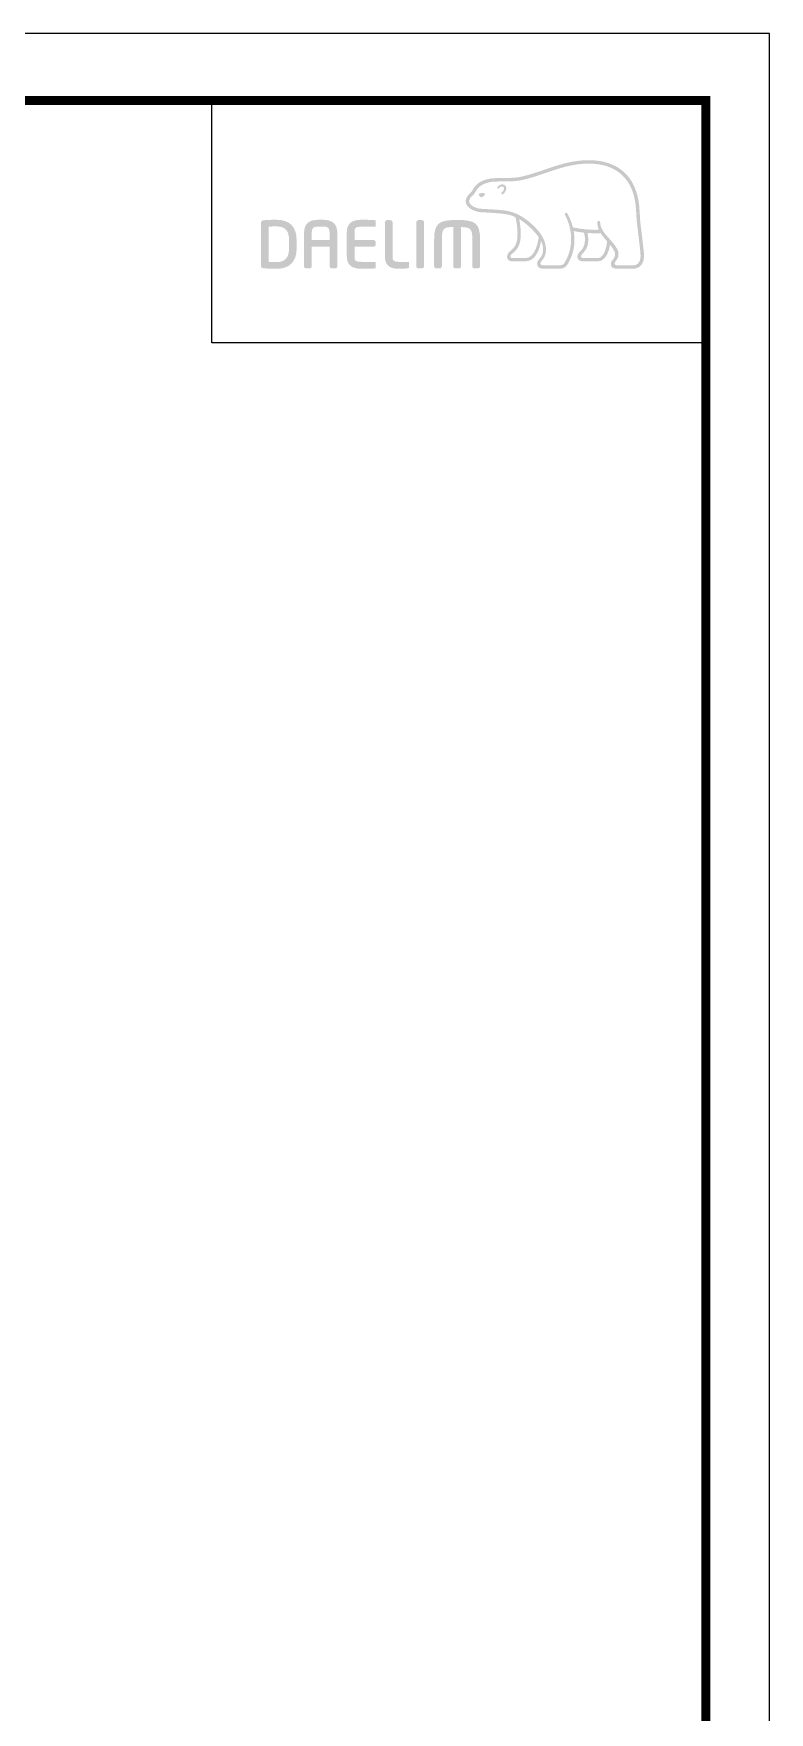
# Model space of a CAD drawing. Extents: x 4035 to 5163, y 0 to 827.
# Drawn here: x 4952.5 to 5163.4, y 345.6 to 826.8 of the extents above; entities that cross this region are included whole.
import ezdxf

# ---------------------------------------------------------------- set-up
doc = ezdxf.new("R2010")
doc.units = 0
doc.header["$LTSCALE"] = 30
doc.header["$MEASUREMENT"] = 0
doc.layers.get('0').update_dxf_attribs({"linetype": 'CONTINUOUS'})

msp = doc.modelspace()

# ---------------------------------------------------------------- hatches: boundary and pattern name
h = msp.add_hatch(color=5)
edge = h.paths.add_edge_path()
edge.add_spline(control_points=[(5122.62, 786.21), (5118.48, 790.86), (5112.02, 790.91), (5107.33, 790.14)], knot_values=[4, 4, 4, 4, 5, 5, 5, 5], degree=3, periodic=0)
edge.add_spline(control_points=[(5107.33, 790.14), (5104.47, 789.66), (5101.71, 788.72), (5099.04, 787.81)], knot_values=[5, 5, 5, 5, 6, 6, 6, 6], degree=3, periodic=0)
edge.add_spline(control_points=[(5099.04, 787.81), (5096.82, 787.05), (5094.51, 786.26), (5092.2, 785.76)], knot_values=[6, 6, 6, 6, 7, 7, 7, 7], degree=3, periodic=0)
edge.add_spline(control_points=[(5092.2, 785.76), (5090.6, 785.42), (5088.58, 785.41), (5086.8, 785.4)], knot_values=[7, 7, 7, 7, 8, 8, 8, 8], degree=3, periodic=0)
edge.add_spline(control_points=[(5086.8, 785.4), (5086.8, 785.4), (5085.1, 785.38), (5085.1, 785.38)], knot_values=[8.00001, 8.00001, 8.00001, 8.00001, 9, 9, 9, 9], degree=3, periodic=0)
edge.add_spline(control_points=[(5085.1, 785.38), (5081.76, 785.3), (5079.48, 784.14), (5078.34, 781.94)], knot_values=[9, 9, 9, 9, 10, 10, 10, 10], degree=3, periodic=0)
edge.add_spline(control_points=[(5078.34, 781.94), (5078.34, 781.94), (5078.29, 781.85), (5078.29, 781.85)], knot_values=[10.00001, 10.00001, 10.00001, 10.00001, 11, 11, 11, 11], degree=3, periodic=0)
edge.add_spline(control_points=[(5078.29, 781.85), (5078.1, 781.53), (5077.85, 781.25), (5077.56, 780.98)], knot_values=[11, 11, 11, 11, 12, 12, 12, 12], degree=3, periodic=0)
edge.add_spline(control_points=[(5077.56, 780.98), (5077.26, 780.68), (5076.94, 780.37), (5076.72, 779.97)], knot_values=[12, 12, 12, 12, 13, 13, 13, 13], degree=3, periodic=0)
edge.add_spline(control_points=[(5076.72, 779.97), (5076.29, 779.22), (5076.25, 778.46), (5076.62, 777.77)], knot_values=[13, 13, 13, 13, 14, 14, 14, 14], degree=3, periodic=0)
edge.add_spline(control_points=[(5076.62, 777.77), (5077.33, 776.42), (5079.35, 775.71), (5080.56, 775.62), (5080.56, 775.62), (5082.35, 775.51), (5082.35, 775.51)], knot_values=[14, 14, 14, 14, 15, 15, 15, 16, 16, 16, 16], degree=3, periodic=0)
edge.add_spline(control_points=[(5082.35, 775.51), (5084.26, 775.39), (5086.64, 775.26), (5088.05, 775.01)], knot_values=[16, 16, 16, 16, 17, 17, 17, 17], degree=3, periodic=0)
edge.add_spline(control_points=[(5088.05, 775.01), (5088.95, 774.85), (5089.81, 774.57), (5090.61, 774.2)], knot_values=[17, 17, 17, 17, 18, 18, 18, 18], degree=3, periodic=0)
edge.add_spline(control_points=[(5090.61, 774.2), (5090.65, 774.12), (5091.36, 771.51), (5091.21, 768.63)], knot_values=[18, 18, 18, 18, 19, 19, 19, 19], degree=3, periodic=0)
edge.add_spline(control_points=[(5091.21, 768.63), (5091.09, 766.01), (5089.93, 765.1), (5089.11, 764.43)], knot_values=[19, 19, 19, 19, 20, 20, 20, 20], degree=3, periodic=0)
edge.add_spline(control_points=[(5089.11, 764.43), (5089.1, 764.41), (5088.29, 763.79), (5088.24, 763.01)], knot_values=[20, 20, 20, 20, 21, 21, 21, 21], degree=3, periodic=0)
edge.add_spline(control_points=[(5088.24, 763.01), (5088.19, 762.59), (5088.31, 762.21), (5088.56, 761.95)], knot_values=[21, 21, 21, 21, 22, 22, 22, 22], degree=3, periodic=0)
edge.add_spline(control_points=[(5088.56, 761.95), (5088.84, 761.64), (5089.25, 761.5), (5089.79, 761.5), (5089.79, 761.5), (5093.41, 761.5), (5093.41, 761.5)], knot_values=[22, 22, 22, 22, 23, 23, 23, 24, 24, 24, 24], degree=3, periodic=0)
edge.add_spline(control_points=[(5093.41, 761.5), (5096.38, 761.5), (5097.64, 764.97), (5097.95, 767.39)], knot_values=[24, 24, 24, 24, 25, 25, 25, 25], degree=3, periodic=0)
edge.add_spline(control_points=[(5097.95, 767.39), (5098.83, 765.66), (5098.81, 763.7), (5097.7, 762.46)], knot_values=[25, 25, 25, 25, 26, 26, 26, 26], degree=3, periodic=0)
edge.add_spline(control_points=[(5097.7, 762.46), (5097.7, 762.46), (5096.73, 761.56), (5096.84, 760.7)], knot_values=[26.00001, 26.00001, 26.00001, 26.00001, 27, 27, 27, 27], degree=3, periodic=0)
edge.add_spline(control_points=[(5096.84, 760.7), (5096.93, 759.79), (5097.68, 759.43), (5098.29, 759.43), (5098.29, 759.43), (5103.46, 759.43), (5103.46, 759.43)], knot_values=[27, 27, 27, 27, 28, 28, 28, 29, 29, 29, 29], degree=3, periodic=0)
edge.add_spline(control_points=[(5103.46, 759.43), (5104.37, 759.43), (5105.09, 759.85), (5105.57, 760.64)], knot_values=[29, 29, 29, 29, 30, 30, 30, 30], degree=3, periodic=0)
edge.add_spline(control_points=[(5105.57, 760.64), (5107.68, 764.11), (5107.79, 767.53), (5107.33, 770.19)], knot_values=[30, 30, 30, 30, 31, 31, 31, 31], degree=3, periodic=0)
edge.add_spline(control_points=[(5107.33, 770.19), (5107.96, 770.07), (5109.01, 769.88), (5110.29, 769.74)], knot_values=[31, 31, 31, 31, 32, 32, 32, 32], degree=3, periodic=0)
edge.add_spline(control_points=[(5110.29, 769.74), (5110.37, 769.37), (5110.52, 768.56), (5110.52, 768.56)], knot_values=[32, 32, 32, 32, 33, 33, 33, 33], degree=3, periodic=0)
edge.add_spline(control_points=[(5110.52, 768.56), (5110.55, 768.25), (5110.55, 767.97), (5110.55, 767.71)], knot_values=[33, 33, 33, 33, 34, 34, 34, 34], degree=3, periodic=0)
edge.add_spline(control_points=[(5110.55, 767.71), (5110.55, 765.71), (5109.66, 764.85), (5109.16, 764.36)], knot_values=[34, 34, 34, 34, 35, 35, 35, 35], degree=3, periodic=0)
edge.add_spline(control_points=[(5109.16, 764.36), (5109.14, 764.36), (5108.47, 763.67), (5108.39, 763.09)], knot_values=[35, 35, 35, 35, 36, 36, 36, 36], degree=3, periodic=0)
edge.add_spline(control_points=[(5108.39, 763.09), (5108.39, 763.09), (5108.25, 762.49), (5108.76, 761.96)], knot_values=[36.00001, 36.00001, 36.00001, 36.00001, 37, 37, 37, 37], degree=3, periodic=0)
edge.add_spline(control_points=[(5108.76, 761.96), (5109.05, 761.66), (5109.51, 761.5), (5110.12, 761.5), (5110.12, 761.5), (5114.13, 761.5), (5114.13, 761.5)], knot_values=[37, 37, 37, 37, 38, 38, 38, 39, 39, 39, 39], degree=3, periodic=0)
edge.add_spline(control_points=[(5114.13, 761.5), (5116.69, 761.5), (5117.48, 764.67), (5117.73, 766.3)], knot_values=[39, 39, 39, 39, 40, 40, 40, 40], degree=3, periodic=0)
edge.add_spline(control_points=[(5117.73, 766.3), (5118.19, 765.72), (5118.71, 765.02), (5119.02, 764.36)], knot_values=[40, 40, 40, 40, 41, 41, 41, 41], degree=3, periodic=0)
edge.add_spline(control_points=[(5119.02, 764.36), (5119.23, 763.91), (5119.27, 763.41), (5119.1, 762.93)], knot_values=[41, 41, 41, 41, 42, 42, 42, 42], degree=3, periodic=0)
edge.add_spline(control_points=[(5119.1, 762.93), (5118.84, 762.08), (5117.77, 761.48), (5117.99, 760.46)], knot_values=[42, 42, 42, 42, 43, 43, 43, 43], degree=3, periodic=0)
edge.add_spline(control_points=[(5117.99, 760.46), (5118.18, 759.67), (5118.83, 759.43), (5119.52, 759.43), (5119.52, 759.43), (5124.66, 759.43), (5124.66, 759.43)], knot_values=[43, 43, 43, 43, 44, 44, 44, 45, 45, 45, 45], degree=3, periodic=0)
edge.add_spline(control_points=[(5124.66, 759.43), (5124.7, 759.43), (5125.73, 759.42), (5126.55, 760.3)], knot_values=[45, 45, 45, 45, 46, 46, 46, 46], degree=3, periodic=0)
edge.add_spline(control_points=[(5126.55, 760.3), (5127.32, 761.13), (5127.62, 762.37), (5127.44, 764.09)], knot_values=[46, 46, 46, 46, 47, 47, 47, 47], degree=3, periodic=0)
edge.add_spline(control_points=[(5127.44, 764.09), (5127.44, 764.09), (5126.67, 770.82), (5126.67, 770.82)], knot_values=[0, 0, 0, 0, 1, 1, 1, 1], degree=3, periodic=0)
edge.add_spline(control_points=[(5126.67, 770.82), (5126.38, 772.77), (5126.34, 773.82), (5126.29, 774.86), (5126.29, 774.86), (5126.1, 777.51), (5126.1, 777.51)], knot_values=[1, 1, 1, 1, 2, 2, 2, 3, 3, 3, 3], degree=3, periodic=0)
edge.add_spline(control_points=[(5126.1, 777.51), (5125.71, 781.14), (5124.53, 784.07), (5122.62, 786.21)], knot_values=[3, 3, 3, 3, 4, 4, 4, 4], degree=3, periodic=0)
edge = h.paths.add_edge_path(flags=16)
edge.add_spline(control_points=[(5092.41, 784.8), (5094.79, 785.31), (5097.12, 786.11), (5099.36, 786.88)], knot_values=[31, 31, 31, 31, 32, 32, 32, 32], degree=3, periodic=0)
edge.add_spline(control_points=[(5099.36, 786.88), (5101.99, 787.78), (5104.71, 788.71), (5107.5, 789.17)], knot_values=[32, 32, 32, 32, 33, 33, 33, 33], degree=3, periodic=0)
edge.add_spline(control_points=[(5107.5, 789.17), (5111.95, 789.9), (5118.04, 789.86), (5121.87, 785.56)], knot_values=[33, 33, 33, 33, 34, 34, 34, 34], degree=3, periodic=0)
edge.add_spline(control_points=[(5121.87, 785.56), (5123.65, 783.57), (5124.74, 780.82), (5125.11, 777.41), (5125.11, 777.41), (5125.3, 774.81), (5125.3, 774.81)], knot_values=[34, 34, 34, 34, 35, 35, 35, 36, 36, 36, 36], degree=3, periodic=0)
edge.add_spline(control_points=[(5125.3, 774.81), (5125.35, 773.76), (5125.41, 772.68), (5125.69, 770.69), (5125.69, 770.69), (5126.46, 763.98), (5126.46, 763.98)], knot_values=[36, 36, 36, 36, 37, 37, 37, 38, 38, 38, 38], degree=3, periodic=0)
edge.add_spline(control_points=[(5126.46, 763.98), (5126.59, 762.59), (5126.37, 761.59), (5125.84, 760.99)], knot_values=[38, 38, 38, 38, 39, 39, 39, 39], degree=3, periodic=0)
edge.add_spline(control_points=[(5125.84, 760.99), (5125.33, 760.42), (5124.7, 760.41), (5124.66, 760.41), (5124.66, 760.41), (5119.6, 760.41), (5119.6, 760.41)], knot_values=[0, 0, 0, 0, 1, 1, 1, 2, 2, 2, 2], degree=3, periodic=0)
edge.add_spline(control_points=[(5119.6, 760.41), (5119.29, 760.41), (5119.05, 760.55), (5119.05, 760.91)], knot_values=[2, 2, 2, 2, 3, 3, 3, 3], degree=3, periodic=0)
edge.add_spline(control_points=[(5119.05, 760.91), (5119.05, 761.44), (5119.73, 761.87), (5119.98, 762.55)], knot_values=[3, 3, 3, 3, 4, 4, 4, 4], degree=3, periodic=0)
edge.add_spline(control_points=[(5119.98, 762.55), (5120.27, 763.28), (5120.24, 764.08), (5119.91, 764.78)], knot_values=[4, 4, 4, 4, 5, 5, 5, 5], degree=3, periodic=0)
edge.add_spline(control_points=[(5119.91, 764.78), (5119.31, 766.05), (5118.41, 767.06), (5117.55, 768.03)], knot_values=[5, 5, 5, 5, 6, 6, 6, 6], degree=3, periodic=0)
edge.add_spline(control_points=[(5117.55, 768.03), (5116.32, 769.4), (5115.01, 770.72), (5114.92, 772.62)], knot_values=[6, 6, 6, 6, 7, 7, 7, 7], degree=3, periodic=0)
edge.add_spline(control_points=[(5114.92, 772.62), (5114.9, 772.89), (5114.78, 773.15), (5114.51, 773.14)], knot_values=[7, 7, 7, 7, 8, 8, 8, 8], degree=3, periodic=0)
edge.add_spline(control_points=[(5114.51, 773.14), (5114.24, 773.13), (5114.06, 772.89), (5114.07, 772.54)], knot_values=[8, 8, 8, 8, 9, 9, 9, 9], degree=3, periodic=0)
edge.add_spline(control_points=[(5114.07, 772.54), (5114.13, 771.82), (5114.32, 771.16), (5114.56, 770.56)], knot_values=[9, 9, 9, 9, 10, 10, 10, 10], degree=3, periodic=0)
edge.add_spline(control_points=[(5114.56, 770.56), (5111.24, 770.42), (5107.9, 771.08), (5107.09, 771.24)], knot_values=[10, 10, 10, 10, 11, 11, 11, 11], degree=3, periodic=0)
edge.add_spline(control_points=[(5107.09, 771.24), (5106.51, 773.63), (5105.55, 775.17), (5105.54, 775.2)], knot_values=[11, 11, 11, 11, 12, 12, 12, 12], degree=3, periodic=0)
edge.add_spline(control_points=[(5105.54, 775.2), (5105.39, 775.44), (5105.14, 775.52), (5104.95, 775.41)], knot_values=[12, 12, 12, 12, 13, 13, 13, 13], degree=3, periodic=0)
edge.add_spline(control_points=[(5104.95, 775.41), (5104.75, 775.29), (5104.71, 775.01), (5104.86, 774.77)], knot_values=[13, 13, 13, 13, 14, 14, 14, 14], degree=3, periodic=0)
edge.add_spline(control_points=[(5104.86, 774.77), (5104.9, 774.71), (5108.86, 767.97), (5104.73, 761.13)], knot_values=[14, 14, 14, 14, 15, 15, 15, 15], degree=3, periodic=0)
edge.add_spline(control_points=[(5104.73, 761.13), (5104.44, 760.64), (5104.02, 760.41), (5103.46, 760.41), (5103.46, 760.41), (5098.32, 760.41), (5098.32, 760.41)], knot_values=[15, 15, 15, 15, 16, 16, 16, 17, 17, 17, 17], degree=3, periodic=0)
edge.add_spline(control_points=[(5098.32, 760.41), (5098.1, 760.41), (5097.79, 760.57), (5097.79, 760.91)], knot_values=[17, 17, 17, 17, 18, 18, 18, 18], degree=3, periodic=0)
edge.add_spline(control_points=[(5097.79, 760.91), (5097.79, 761.27), (5098.29, 761.8), (5098.29, 761.8)], knot_values=[18, 18, 18, 18, 19, 19, 19, 19], degree=3, periodic=0)
edge.add_spline(control_points=[(5098.29, 761.8), (5100.35, 764.11), (5099.31, 767.71), (5097.32, 770.09)], knot_values=[19, 19, 19, 19, 20, 20, 20, 20], degree=3, periodic=0)
edge.add_spline(control_points=[(5097.32, 770.09), (5095.39, 772.38), (5092.24, 775.27), (5088.22, 775.99)], knot_values=[20, 20, 20, 20, 21, 21, 21, 21], degree=3, periodic=0)
edge.add_spline(control_points=[(5088.22, 775.99), (5086.77, 776.24), (5084.35, 776.38), (5082.4, 776.49), (5082.4, 776.49), (5080.63, 776.59), (5080.63, 776.59)], knot_values=[21, 21, 21, 21, 22, 22, 22, 23, 23, 23, 23], degree=3, periodic=0)
edge.add_spline(control_points=[(5080.63, 776.59), (5079.64, 776.67), (5078.01, 777.27), (5077.5, 778.22)], knot_values=[23, 23, 23, 23, 24, 24, 24, 24], degree=3, periodic=0)
edge.add_spline(control_points=[(5077.5, 778.22), (5077.28, 778.62), (5077.31, 779.03), (5077.59, 779.48)], knot_values=[24, 24, 24, 24, 25, 25, 25, 25], degree=3, periodic=0)
edge.add_spline(control_points=[(5077.59, 779.48), (5077.75, 779.77), (5078.01, 780.03), (5078.27, 780.29)], knot_values=[25, 25, 25, 25, 26, 26, 26, 26], degree=3, periodic=0)
edge.add_spline(control_points=[(5078.27, 780.29), (5078.58, 780.61), (5078.89, 780.93), (5079.15, 781.36)], knot_values=[26, 26, 26, 26, 27, 27, 27, 27], degree=3, periodic=0)
edge.add_spline(control_points=[(5079.15, 781.36), (5079.15, 781.36), (5079.22, 781.49), (5079.22, 781.49)], knot_values=[27.00001, 27.00001, 27.00001, 27.00001, 28, 28, 28, 28], degree=3, periodic=0)
edge.add_spline(control_points=[(5079.22, 781.49), (5080.2, 783.35), (5082.17, 784.32), (5085.14, 784.4)], knot_values=[28, 28, 28, 28, 29, 29, 29, 29], degree=3, periodic=0)
edge.add_spline(control_points=[(5085.14, 784.4), (5085.14, 784.4), (5086.8, 784.41), (5086.8, 784.41)], knot_values=[29.00001, 29.00001, 29.00001, 29.00001, 30, 30, 30, 30], degree=3, periodic=0)
edge.add_spline(control_points=[(5086.8, 784.41), (5088.61, 784.43), (5090.7, 784.43), (5092.41, 784.8)], knot_values=[30, 30, 30, 30, 31, 31, 31, 31], degree=3, periodic=0)
edge = h.paths.add_edge_path(flags=0)
edge.add_spline(control_points=[(5087.52, 783.41), (5087.86, 783.15), (5088.08, 782.77), (5088.02, 782.31)], knot_values=[8, 8, 8, 8, 9, 9, 9, 9], degree=3, periodic=0)
edge.add_spline(control_points=[(5088.02, 782.31), (5087.96, 781.65), (5087.38, 780.94), (5086.95, 780.72)], knot_values=[7, 7, 7, 7, 8, 8, 8, 8], degree=3, periodic=0)
edge.add_spline(control_points=[(5086.95, 780.72), (5086.8, 780.66), (5086.61, 780.7), (5086.55, 780.84)], knot_values=[6, 6, 6, 6, 7, 7, 7, 7], degree=3, periodic=0)
edge.add_spline(control_points=[(5086.55, 780.84), (5086.47, 780.99), (5086.57, 781.18), (5086.71, 781.26)], knot_values=[5, 5, 5, 5, 6, 6, 6, 6], degree=3, periodic=0)
edge.add_spline(control_points=[(5086.71, 781.26), (5086.95, 781.41), (5087.31, 781.89), (5087.36, 782.3)], knot_values=[4, 4, 4, 4, 5, 5, 5, 5], degree=3, periodic=0)
edge.add_spline(control_points=[(5087.36, 782.3), (5087.38, 782.55), (5087.31, 782.75), (5087.11, 782.89)], knot_values=[3, 3, 3, 3, 4, 4, 4, 4], degree=3, periodic=0)
edge.add_spline(control_points=[(5087.11, 782.89), (5086.58, 783.26), (5085.96, 782.53), (5085.9, 782.48)], knot_values=[2, 2, 2, 2, 3, 3, 3, 3], degree=3, periodic=0)
edge.add_spline(control_points=[(5085.9, 782.48), (5085.79, 782.35), (5085.59, 782.32), (5085.49, 782.42)], knot_values=[1, 1, 1, 1, 2, 2, 2, 2], degree=3, periodic=0)
edge.add_spline(control_points=[(5085.49, 782.42), (5085.35, 782.53), (5085.37, 782.73), (5085.49, 782.86)], knot_values=[0, 0, 0, 0, 1, 1, 1, 1], degree=3, periodic=0)
edge.add_spline(control_points=[(5085.49, 782.86), (5085.81, 783.22), (5086.71, 783.97), (5087.52, 783.41)], knot_values=[9, 9, 9, 9, 10, 10, 10, 10], degree=3, periodic=0)
edge = h.paths.add_edge_path(flags=16)
edge.add_spline(control_points=[(5092.14, 768.58), (5092.24, 770.66), (5091.93, 772.57), (5091.71, 773.63), (5091.71, 773.63), (5094.94, 771.78), (5097.3, 768.46)], knot_values=[5, 5, 5, 5, 6, 6, 6, 7, 7, 7, 7], degree=3, periodic=0)
edge.add_spline(control_points=[(5097.3, 768.46), (5097.12, 767.06), (5096.33, 762.43), (5093.41, 762.43), (5093.41, 762.43), (5089.79, 762.43), (5089.79, 762.43)], knot_values=[0, 0, 0, 0, 1, 1, 1, 2, 2, 2, 2], degree=3, periodic=0)
edge.add_spline(control_points=[(5089.79, 762.43), (5089.51, 762.43), (5089.21, 762.65), (5089.21, 763)], knot_values=[2, 2, 2, 2, 3, 3, 3, 3], degree=3, periodic=0)
edge.add_spline(control_points=[(5089.21, 763), (5089.21, 763.35), (5089.66, 763.7), (5089.7, 763.71)], knot_values=[3, 3, 3, 3, 4, 4, 4, 4], degree=3, periodic=0)
edge.add_spline(control_points=[(5089.7, 763.71), (5090.61, 764.43), (5091.99, 765.55), (5092.14, 768.58)], knot_values=[4, 4, 4, 4, 5, 5, 5, 5], degree=3, periodic=0)
edge = h.paths.add_edge_path(flags=0)
edge.add_spline(control_points=[(5081.97, 780.93), (5081.97, 780.93), (5082.08, 780.87), (5081.91, 780.67)], knot_values=[1.00001, 1.00001, 1.00001, 1.00001, 2, 2, 2, 2], degree=3, periodic=0)
edge.add_spline(control_points=[(5081.91, 780.67), (5081.48, 780.06), (5081.03, 779.93), (5081.03, 779.93)], knot_values=[2, 2, 2, 2, 2.99999, 2.99999, 2.99999, 2.99999], degree=3, periodic=0)
edge.add_spline(control_points=[(5081.03, 779.93), (5081.03, 779.93), (5080.71, 779.81), (5080.52, 780.03)], knot_values=[3.00001, 3.00001, 3.00001, 3.00001, 4, 4, 4, 4], degree=3, periodic=0)
edge.add_spline(control_points=[(5080.52, 780.03), (5080.15, 780.47), (5080.13, 780.72), (5080.13, 780.72), (5080.13, 780.72), (5080.1, 780.9), (5080.29, 780.94)], knot_values=[4, 4, 4, 4, 5, 5, 5, 6, 6, 6, 6], degree=3, periodic=0)
edge.add_spline(control_points=[(5081.97, 780.93), (5081.03, 781.29), (5080.29, 780.94), (5080.29, 780.94)], knot_values=[0.00001, 0.00001, 0.00001, 0.00001, 1, 1, 1, 1], degree=3, periodic=0)
edge = h.paths.add_edge_path(flags=16)
edge.add_spline(control_points=[(5111.29, 769.66), (5112.42, 769.57), (5113.84, 769.52), (5115.05, 769.6)], knot_values=[6, 6, 6, 6, 7, 7, 7, 7], degree=3, periodic=0)
edge.add_spline(control_points=[(5115.05, 769.6), (5115.52, 768.87), (5116.29, 767.96), (5116.89, 767.27)], knot_values=[7, 7, 7, 7, 8, 8, 8, 8], degree=3, periodic=0)
edge.add_spline(control_points=[(5116.89, 767.27), (5116.88, 767.21), (5116.56, 762.43), (5114.13, 762.43)], knot_values=[9, 9, 9, 9, 10, 10, 10, 10], degree=3, periodic=0)
edge.add_spline(control_points=[(5114.13, 762.43), (5114.13, 762.43), (5110.01, 762.43), (5110.01, 762.43)], knot_values=[0, 0, 0, 0, 1, 1, 1, 1], degree=3, periodic=0)
edge.add_spline(control_points=[(5110.01, 762.43), (5109.68, 762.43), (5109.44, 762.68), (5109.44, 763)], knot_values=[1, 1, 1, 1, 2, 2, 2, 2], degree=3, periodic=0)
edge.add_spline(control_points=[(5109.44, 763), (5109.44, 763.3), (5109.78, 763.68), (5109.81, 763.7)], knot_values=[2, 2, 2, 2, 3, 3, 3, 3], degree=3, periodic=0)
edge.add_spline(control_points=[(5109.81, 763.7), (5110.66, 764.51), (5111.51, 765.62), (5111.51, 767.7)], knot_values=[3, 3, 3, 3, 4, 4, 4, 4], degree=3, periodic=0)
edge.add_spline(control_points=[(5111.51, 767.7), (5111.51, 768), (5111.49, 768.32), (5111.45, 768.66)], knot_values=[4, 4, 4, 4, 5, 5, 5, 5], degree=3, periodic=0)
edge.add_spline(control_points=[(5111.45, 768.66), (5111.45, 768.66), (5111.34, 769.26), (5111.29, 769.66)], knot_values=[5.00001, 5.00001, 5.00001, 5.00001, 6, 6, 6, 6], degree=3, periodic=0)
h = msp.add_hatch(color=5)
edge = h.paths.add_edge_path()
edge.add_spline(control_points=[(5027.92, 767.63), (5027.92, 771.43), (5025.9, 773.44), (5022.07, 773.44)], knot_values=[7, 7, 7, 7, 8, 8, 8, 8], degree=3, periodic=0)
edge.add_spline(control_points=[(5022.07, 773.44), (5020.66, 773.44), (5018.88, 773.36), (5018.31, 773.26)], knot_values=[0, 0, 0, 0, 1, 1, 1, 1], degree=3, periodic=0)
edge.add_spline(control_points=[(5018.31, 773.26), (5017.94, 773.2), (5017.71, 772.93), (5017.71, 772.57), (5017.71, 772.57), (5017.71, 760.27), (5017.71, 760.27)], knot_values=[1, 1, 1, 1, 2, 2, 2, 3, 3, 3, 3], degree=3, periodic=0)
edge.add_spline(control_points=[(5017.71, 760.27), (5017.71, 759.89), (5017.94, 759.63), (5018.33, 759.55)], knot_values=[3, 3, 3, 3, 4, 4, 4, 4], degree=3, periodic=0)
edge.add_spline(control_points=[(5018.33, 759.55), (5018.88, 759.48), (5020.65, 759.38), (5022.07, 759.38)], knot_values=[4, 4, 4, 4, 5, 5, 5, 5], degree=3, periodic=0)
edge.add_spline(control_points=[(5022.07, 759.38), (5025.9, 759.38), (5027.92, 761.4), (5027.92, 765.2), (5027.92, 765.2), (5027.92, 767.63), (5027.92, 767.63)], knot_values=[5, 5, 5, 5, 6, 6, 6, 7, 7, 7, 7], degree=3, periodic=0)
edge = h.paths.add_edge_path(flags=16)
edge.add_spline(control_points=[(5022.05, 771.54), (5024.61, 771.54), (5025.75, 770.33), (5025.75, 767.63), (5025.75, 767.63), (5025.75, 767.02), (5025.75, 766.42)], knot_values=[4, 4, 4, 4, 5, 5, 5, 5.5, 5.5, 5.5, 5.5], degree=3, periodic=0)
edge.add_spline(control_points=[(5025.75, 766.42), (5025.75, 765.81), (5025.75, 765.2), (5025.75, 765.2)], knot_values=[5.5, 5.5, 5.5, 5.5, 6, 6, 6, 6], degree=3, periodic=0)
edge.add_spline(control_points=[(5025.75, 765.2), (5025.75, 762.57), (5024.54, 761.28), (5022.07, 761.28)], knot_values=[0, 0, 0, 0, 1, 1, 1, 1], degree=3, periodic=0)
edge.add_spline(control_points=[(5022.07, 761.28), (5022.07, 761.28), (5020.37, 761.31), (5019.93, 761.32), (5019.93, 761.32), (5019.93, 771.44), (5019.93, 771.44)], knot_values=[1.00001, 1.00001, 1.00001, 1.00001, 2, 2, 2, 3, 3, 3, 3], degree=3, periodic=0)
edge.add_spline(control_points=[(5019.93, 771.44), (5020.81, 771.53), (5022.05, 771.54), (5022.05, 771.54)], knot_values=[3, 3, 3, 3, 4, 4, 4, 4], degree=3, periodic=0)
h = msp.add_hatch(color=5)
edge = h.paths.add_edge_path()
edge.add_spline(control_points=[(5039.59, 769.48), (5039.59, 772.22), (5038.28, 773.44), (5035.34, 773.44)], knot_values=[13, 13, 13, 13, 14, 14, 14, 14], degree=3, periodic=0)
edge.add_spline(control_points=[(5035.34, 773.44), (5035.34, 773.44), (5034.27, 773.44), (5034.27, 773.44)], knot_values=[0.00001, 0.00001, 0.00001, 0.00001, 1, 1, 1, 1], degree=3, periodic=0)
edge.add_spline(control_points=[(5034.27, 773.44), (5031.33, 773.44), (5030.04, 772.22), (5030.04, 769.48), (5030.04, 769.48), (5030.04, 760.11), (5030.04, 760.11)], knot_values=[1, 1, 1, 1, 2, 2, 2, 3, 3, 3, 3], degree=3, periodic=0)
edge.add_spline(control_points=[(5030.04, 760.11), (5030.04, 759.78), (5030.29, 759.51), (5030.62, 759.51)], knot_values=[3, 3, 3, 3, 4, 4, 4, 4], degree=3, periodic=0)
edge.add_spline(control_points=[(5030.62, 759.51), (5030.62, 759.51), (5031.65, 759.51), (5031.65, 759.51)], knot_values=[4.00001, 4.00001, 4.00001, 4.00001, 5, 5, 5, 5], degree=3, periodic=0)
edge.add_spline(control_points=[(5031.65, 759.51), (5031.99, 759.51), (5032.23, 759.83), (5032.23, 760.11), (5032.23, 760.11), (5032.23, 761.46), (5032.23, 762.83)], knot_values=[5, 5, 5, 5, 6, 6, 6, 6.5, 6.5, 6.5, 6.5], degree=3, periodic=0)
edge.add_spline(control_points=[(5032.23, 762.83), (5032.23, 764.21), (5032.23, 765.61), (5032.23, 765.72), (5032.23, 765.72), (5037.4, 765.72), (5037.4, 765.72)], knot_values=[6.5, 6.5, 6.5, 6.5, 7, 7, 7, 8, 8, 8, 8], degree=3, periodic=0)
edge.add_spline(control_points=[(5037.4, 765.72), (5037.4, 765.5), (5037.4, 760.11), (5037.4, 760.11)], knot_values=[8, 8, 8, 8, 9, 9, 9, 9], degree=3, periodic=0)
edge.add_spline(control_points=[(5037.4, 760.11), (5037.4, 759.77), (5037.67, 759.51), (5037.98, 759.51)], knot_values=[9, 9, 9, 9, 10, 10, 10, 10], degree=3, periodic=0)
edge.add_spline(control_points=[(5037.98, 759.51), (5037.98, 759.51), (5039.01, 759.51), (5039.01, 759.51)], knot_values=[10.00001, 10.00001, 10.00001, 10.00001, 11, 11, 11, 11], degree=3, periodic=0)
edge.add_spline(control_points=[(5039.01, 759.51), (5039.35, 759.51), (5039.59, 759.84), (5039.59, 760.11), (5039.59, 760.11), (5039.59, 769.48), (5039.59, 769.48)], knot_values=[11, 11, 11, 11, 12, 12, 12, 13, 13, 13, 13], degree=3, periodic=0)
edge = h.paths.add_edge_path(flags=16)
edge.add_spline(control_points=[(5032.23, 769.48), (5032.23, 771.22), (5032.73, 771.5), (5034.27, 771.5)], knot_values=[2, 2, 2, 2, 3, 3, 3, 3], degree=3, periodic=0)
edge.add_spline(control_points=[(5034.27, 771.5), (5034.27, 771.5), (5035.34, 771.5), (5035.34, 771.5)], knot_values=[3.00001, 3.00001, 3.00001, 3.00001, 4, 4, 4, 4], degree=3, periodic=0)
edge.add_spline(control_points=[(5035.34, 771.5), (5036.89, 771.5), (5037.4, 771.22), (5037.4, 769.48)], knot_values=[4, 4, 4, 4, 5, 5, 5, 5], degree=3, periodic=0)
edge.add_spline(control_points=[(5037.4, 769.48), (5037.4, 769.48), (5037.4, 767.81), (5037.4, 767.65)], knot_values=[5.00001, 5.00001, 5.00001, 5.00001, 6, 6, 6, 6], degree=3, periodic=0)
edge.add_spline(control_points=[(5037.4, 767.65), (5037.4, 767.65), (5032.23, 767.65), (5032.23, 767.65)], knot_values=[0, 0, 0, 0, 1, 1, 1, 1], degree=3, periodic=0)
edge.add_spline(control_points=[(5032.23, 767.65), (5032.23, 767.81), (5032.23, 769.48), (5032.23, 769.48)], knot_values=[1, 1, 1, 1, 2, 2, 2, 2], degree=3, periodic=0)
h = msp.add_hatch(color=5)
edge = h.paths.add_edge_path()
edge.add_spline(control_points=[(5044.51, 767.63), (5044.51, 767.81), (5044.51, 769.86), (5044.51, 769.86)], knot_values=[14, 14, 14, 14, 15, 15, 15, 15], degree=3, periodic=0)
edge.add_spline(control_points=[(5044.51, 769.86), (5044.51, 770.9), (5044.51, 771.47), (5046.54, 771.47), (5046.54, 771.47), (5047.55, 771.47), (5048.56, 771.47)], knot_values=[15, 15, 15, 15, 16, 16, 16, 16.5, 16.5, 16.5, 16.5], degree=3, periodic=0)
edge.add_spline(control_points=[(5048.56, 771.47), (5049.57, 771.46), (5050.58, 771.46), (5050.58, 771.46), (5050.58, 771.46), (5050.58, 771.92), (5050.58, 772.38)], knot_values=[16.5, 16.5, 16.5, 16.5, 17, 17, 17, 17.5, 17.5, 17.5, 17.5], degree=3, periodic=0)
edge.add_spline(control_points=[(5050.58, 772.38), (5050.58, 772.83), (5050.58, 773.29), (5050.58, 773.29)], knot_values=[17.5, 17.5, 17.5, 17.5, 18, 18, 18, 18], degree=3, periodic=0)
edge.add_spline(control_points=[(5050.58, 773.29), (5050.58, 773.29), (5050.17, 773.33), (5050.17, 773.33)], knot_values=[18.00001, 18.00001, 18.00001, 18.00001, 19, 19, 19, 19], degree=3, periodic=0)
edge.add_spline(control_points=[(5050.17, 773.33), (5049.35, 773.4), (5047.54, 773.44), (5046.52, 773.44)], knot_values=[19, 19, 19, 19, 20, 20, 20, 20], degree=3, periodic=0)
edge.add_spline(control_points=[(5046.52, 773.44), (5043.67, 773.44), (5042.3, 772.28), (5042.3, 769.86)], knot_values=[20, 20, 20, 20, 21, 21, 21, 21], degree=3, periodic=0)
edge.add_spline(control_points=[(5042.3, 769.86), (5042.3, 769.86), (5042.3, 762.96), (5042.3, 762.96)], knot_values=[0, 0, 0, 0, 1, 1, 1, 1], degree=3, periodic=0)
edge.add_spline(control_points=[(5042.3, 762.96), (5042.3, 760.55), (5043.67, 759.38), (5046.52, 759.38)], knot_values=[1, 1, 1, 1, 2, 2, 2, 2], degree=3, periodic=0)
edge.add_spline(control_points=[(5046.52, 759.38), (5047.78, 759.38), (5049.48, 759.41), (5050.17, 759.48)], knot_values=[2, 2, 2, 2, 3, 3, 3, 3], degree=3, periodic=0)
edge.add_spline(control_points=[(5050.17, 759.48), (5050.17, 759.48), (5050.48, 759.5), (5050.48, 759.5)], knot_values=[3.00001, 3.00001, 3.00001, 3.00001, 3.99999, 3.99999, 3.99999, 3.99999], degree=3, periodic=0)
edge.add_spline(control_points=[(5050.48, 759.5), (5050.48, 759.5), (5050.48, 759.5), (5050.48, 759.5), (5050.48, 759.5), (5050.58, 759.51), (5050.58, 759.51)], knot_values=[3.99999, 3.99999, 3.99999, 3.99999, 4, 4, 4, 4.99999, 4.99999, 4.99999, 4.99999], degree=3, periodic=0)
edge.add_spline(control_points=[(5050.58, 759.51), (5050.58, 759.51), (5050.58, 759.51), (5050.58, 759.51), (5050.58, 759.51), (5050.58, 759.97), (5050.58, 760.44)], knot_values=[4.99999, 4.99999, 4.99999, 4.99999, 5.25, 5.25, 5.25, 5.5, 5.5, 5.5, 5.5], degree=3, periodic=0)
edge.add_spline(control_points=[(5050.58, 760.44), (5050.58, 760.9), (5050.58, 761.36), (5050.58, 761.36), (5050.58, 761.36), (5046.54, 761.36), (5046.54, 761.36)], knot_values=[5.5, 5.5, 5.5, 5.5, 6, 6, 6, 7, 7, 7, 7], degree=3, periodic=0)
edge.add_spline(control_points=[(5046.54, 761.36), (5044.51, 761.36), (5044.51, 761.93), (5044.51, 762.96), (5044.51, 762.96), (5044.51, 765.53), (5044.51, 765.73)], knot_values=[7, 7, 7, 7, 8, 8, 8, 9, 9, 9, 9], degree=3, periodic=0)
edge.add_spline(control_points=[(5044.51, 765.73), (5044.71, 765.73), (5049.96, 765.73), (5049.96, 765.73)], knot_values=[9, 9, 9, 9, 10, 10, 10, 10], degree=3, periodic=0)
edge.add_spline(control_points=[(5049.96, 765.73), (5050.29, 765.73), (5050.58, 765.99), (5050.58, 766.32)], knot_values=[10, 10, 10, 10, 11, 11, 11, 11], degree=3, periodic=0)
edge.add_spline(control_points=[(5050.58, 766.32), (5050.58, 766.32), (5050.58, 767.01), (5050.58, 767.01)], knot_values=[11.00001, 11.00001, 11.00001, 11.00001, 12, 12, 12, 12], degree=3, periodic=0)
edge.add_spline(control_points=[(5050.58, 767.01), (5050.58, 767.35), (5050.29, 767.63), (5049.96, 767.63), (5049.96, 767.63), (5044.71, 767.63), (5044.51, 767.63)], knot_values=[12, 12, 12, 12, 13, 13, 13, 14, 14, 14, 14], degree=3, periodic=0)
h = msp.add_hatch(color=5)
edge = h.paths.add_edge_path()
edge.add_spline(control_points=[(5057.3, 761.36), (5055.41, 761.36), (5055.41, 762.08), (5055.41, 762.76), (5055.41, 762.76), (5055.41, 772.7), (5055.41, 772.7)], knot_values=[9, 9, 9, 9, 10, 10, 10, 11, 11, 11, 11], degree=3, periodic=0)
edge.add_spline(control_points=[(5055.41, 772.7), (5055.41, 773.04), (5055.13, 773.32), (5054.79, 773.32)], knot_values=[11, 11, 11, 11, 12, 12, 12, 12], degree=3, periodic=0)
edge.add_spline(control_points=[(5054.79, 773.32), (5054.79, 773.32), (5053.85, 773.32), (5053.85, 773.32)], knot_values=[12.00001, 12.00001, 12.00001, 12.00001, 12.99999, 12.99999, 12.99999, 12.99999], degree=3, periodic=0)
edge.add_spline(control_points=[(5053.85, 773.32), (5053.51, 773.32), (5053.21, 773.04), (5053.21, 772.7), (5053.21, 772.7), (5053.21, 762.96), (5053.21, 762.96)], knot_values=[0, 0, 0, 0, 1, 1, 1, 2, 2, 2, 2], degree=3, periodic=0)
edge.add_spline(control_points=[(5053.21, 762.96), (5053.21, 759.79), (5055.39, 759.38), (5057.28, 759.38)], knot_values=[2, 2, 2, 2, 3, 3, 3, 3], degree=3, periodic=0)
edge.add_spline(control_points=[(5057.28, 759.38), (5058.66, 759.38), (5059, 759.44), (5059.43, 759.51)], knot_values=[3, 3, 3, 3, 4, 4, 4, 4], degree=3, periodic=0)
edge.add_spline(control_points=[(5059.43, 759.51), (5059.43, 759.51), (5059.67, 759.54), (5059.67, 759.54)], knot_values=[4.00001, 4.00001, 4.00001, 4.00001, 4.99999, 4.99999, 4.99999, 4.99999], degree=3, periodic=0)
edge.add_spline(control_points=[(5059.67, 759.54), (5059.67, 759.54), (5059.67, 759.54), (5059.67, 759.54), (5059.67, 759.54), (5059.97, 759.59), (5059.97, 759.59)], knot_values=[4.99999, 4.99999, 4.99999, 4.99999, 5.499995, 5.499995, 5.499995, 5.99999, 5.99999, 5.99999, 5.99999], degree=3, periodic=0)
edge.add_spline(control_points=[(5059.97, 759.59), (5059.97, 759.59), (5059.97, 759.59), (5059.97, 759.59), (5059.97, 759.59), (5060.08, 759.61), (5060.08, 759.61)], knot_values=[5.99999, 5.99999, 5.99999, 5.99999, 6.499995, 6.499995, 6.499995, 6.99999, 6.99999, 6.99999, 6.99999], degree=3, periodic=0)
edge.add_spline(control_points=[(5060.08, 759.61), (5060.08, 759.61), (5060.08, 759.61), (5060.08, 759.61), (5060.08, 759.61), (5060.08, 760.05), (5060.08, 760.49)], knot_values=[6.99999, 6.99999, 6.99999, 6.99999, 7.25, 7.25, 7.25, 7.5, 7.5, 7.5, 7.5], degree=3, periodic=0)
edge.add_spline(control_points=[(5060.08, 760.49), (5060.08, 760.92), (5060.08, 761.36), (5060.08, 761.36), (5060.08, 761.36), (5057.3, 761.36), (5057.3, 761.36)], knot_values=[7.5, 7.5, 7.5, 7.5, 8, 8, 8, 9, 9, 9, 9], degree=3, periodic=0)
h = msp.add_hatch(color=5)
edge = h.paths.add_edge_path()
edge.add_spline(control_points=[(5063.86, 759.51), (5064.22, 759.51), (5064.44, 759.83), (5064.44, 760.11), (5064.44, 760.11), (5064.44, 772.72), (5064.44, 772.72)], knot_values=[4, 4, 4, 4, 5, 5, 5, 6, 6, 6, 6], degree=3, periodic=0)
edge.add_spline(control_points=[(5064.44, 772.72), (5064.44, 773.05), (5064.19, 773.32), (5063.86, 773.32)], knot_values=[6, 6, 6, 6, 7, 7, 7, 7], degree=3, periodic=0)
edge.add_spline(control_points=[(5063.86, 773.32), (5063.86, 773.32), (5062.84, 773.32), (5062.84, 773.32)], knot_values=[7.00001, 7.00001, 7.00001, 7.00001, 7.99999, 7.99999, 7.99999, 7.99999], degree=3, periodic=0)
edge.add_spline(control_points=[(5062.84, 773.32), (5062.46, 773.32), (5062.24, 773.02), (5062.24, 772.72), (5062.24, 772.72), (5062.24, 760.11), (5062.24, 760.11)], knot_values=[0, 0, 0, 0, 1, 1, 1, 2, 2, 2, 2], degree=3, periodic=0)
edge.add_spline(control_points=[(5062.24, 760.11), (5062.24, 759.77), (5062.52, 759.51), (5062.84, 759.51)], knot_values=[2, 2, 2, 2, 3, 3, 3, 3], degree=3, periodic=0)
edge.add_spline(control_points=[(5062.84, 759.51), (5062.84, 759.51), (5063.86, 759.51), (5063.86, 759.51)], knot_values=[3.00001, 3.00001, 3.00001, 3.00001, 4, 4, 4, 4], degree=3, periodic=0)
h = msp.add_hatch(color=5)
edge = h.paths.add_edge_path()
edge.add_spline(control_points=[(5069.55, 767.69), (5069.55, 771.01), (5070.01, 771.34), (5072.83, 771.35)], knot_values=[5, 5, 5, 5, 6, 6, 6, 6], degree=3, periodic=0)
edge.add_spline(control_points=[(5072.83, 771.35), (5072.83, 771.15), (5072.83, 760.11), (5072.83, 760.11)], knot_values=[6, 6, 6, 6, 7, 7, 7, 7], degree=3, periodic=0)
edge.add_spline(control_points=[(5072.83, 760.11), (5072.83, 759.76), (5073.09, 759.51), (5073.42, 759.51)], knot_values=[7, 7, 7, 7, 8, 8, 8, 8], degree=3, periodic=0)
edge.add_spline(control_points=[(5073.42, 759.51), (5073.42, 759.51), (5074.44, 759.51), (5074.44, 759.51)], knot_values=[8.00001, 8.00001, 8.00001, 8.00001, 9, 9, 9, 9], degree=3, periodic=0)
edge.add_spline(control_points=[(5074.44, 759.51), (5074.81, 759.51), (5075.03, 759.83), (5075.03, 760.11), (5075.03, 760.11), (5075.03, 771.11), (5075.03, 771.33)], knot_values=[9, 9, 9, 9, 10, 10, 10, 11, 11, 11, 11], degree=3, periodic=0)
edge.add_spline(control_points=[(5075.03, 771.33), (5076.34, 771.32), (5077.18, 771.19), (5077.65, 770.72)], knot_values=[11, 11, 11, 11, 12, 12, 12, 12], degree=3, periodic=0)
edge.add_spline(control_points=[(5077.65, 770.72), (5078.2, 770.19), (5078.29, 769.21), (5078.29, 767.69), (5078.29, 767.69), (5078.29, 760.11), (5078.29, 760.11)], knot_values=[12, 12, 12, 12, 13, 13, 13, 14, 14, 14, 14], degree=3, periodic=0)
edge.add_spline(control_points=[(5078.29, 760.11), (5078.29, 759.78), (5078.56, 759.51), (5078.88, 759.51)], knot_values=[14, 14, 14, 14, 15, 15, 15, 15], degree=3, periodic=0)
edge.add_spline(control_points=[(5078.88, 759.51), (5078.88, 759.51), (5079.92, 759.51), (5079.92, 759.51)], knot_values=[15.00001, 15.00001, 15.00001, 15.00001, 16, 16, 16, 16], degree=3, periodic=0)
edge.add_spline(control_points=[(5079.92, 759.51), (5080.26, 759.51), (5080.5, 759.84), (5080.5, 760.11), (5080.5, 760.11), (5080.5, 767.87), (5080.5, 767.87)], knot_values=[16, 16, 16, 16, 17, 17, 17, 18, 18, 18, 18], degree=3, periodic=0)
edge.add_spline(control_points=[(5080.5, 767.87), (5080.5, 772.58), (5078.94, 773.38), (5073.93, 773.38)], knot_values=[18, 18, 18, 18, 19, 19, 19, 19], degree=3, periodic=0)
edge.add_spline(control_points=[(5073.93, 773.38), (5068.91, 773.38), (5067.34, 772.58), (5067.34, 767.87)], knot_values=[19, 19, 19, 19, 20, 20, 20, 20], degree=3, periodic=0)
edge.add_spline(control_points=[(5067.34, 767.87), (5067.34, 767.87), (5067.34, 760.11), (5067.34, 760.11)], knot_values=[0, 0, 0, 0, 1, 1, 1, 1], degree=3, periodic=0)
edge.add_spline(control_points=[(5067.34, 760.11), (5067.34, 759.77), (5067.61, 759.51), (5067.95, 759.51)], knot_values=[1, 1, 1, 1, 2, 2, 2, 2], degree=3, periodic=0)
edge.add_spline(control_points=[(5067.95, 759.51), (5067.95, 759.51), (5068.97, 759.51), (5068.97, 759.51)], knot_values=[2.00001, 2.00001, 2.00001, 2.00001, 3, 3, 3, 3], degree=3, periodic=0)
edge.add_spline(control_points=[(5068.97, 759.51), (5069.34, 759.51), (5069.55, 759.83), (5069.55, 760.11), (5069.55, 760.11), (5069.55, 767.69), (5069.55, 767.69)], knot_values=[3, 3, 3, 3, 4, 4, 4, 5, 5, 5, 5], degree=3, periodic=0)

# ---------------------------------------------------------------- linework, layer by layer
at = {"color": 5, "ltscale": 0.5}
msp.add_line((5003.62, 738.12), (5003.62, 807.6), dxfattribs=at)
at = {"color": 5, "ltscale": 40}
msp.add_line((5145.17, 738.12), (5003.62, 738.12), dxfattribs=at)
at = {"ltscale": 0.5}
msp.add_lwpolyline([(4035.03, 0), (5163.43, 0), (5163.43, 826.8), (4035.03, 826.8)], close=True, dxfattribs=at)
at = {"color": 5, "linetype": 'ByBlock', "lineweight": 200, "const_width": 2.6}
msp.add_lwpolyline([(4053.17, 35.4), (5145.17, 35.4), (5145.17, 807.6), (4053.17, 807.6)], close=True, dxfattribs=at)

doc.saveas('drawing.dxf')
